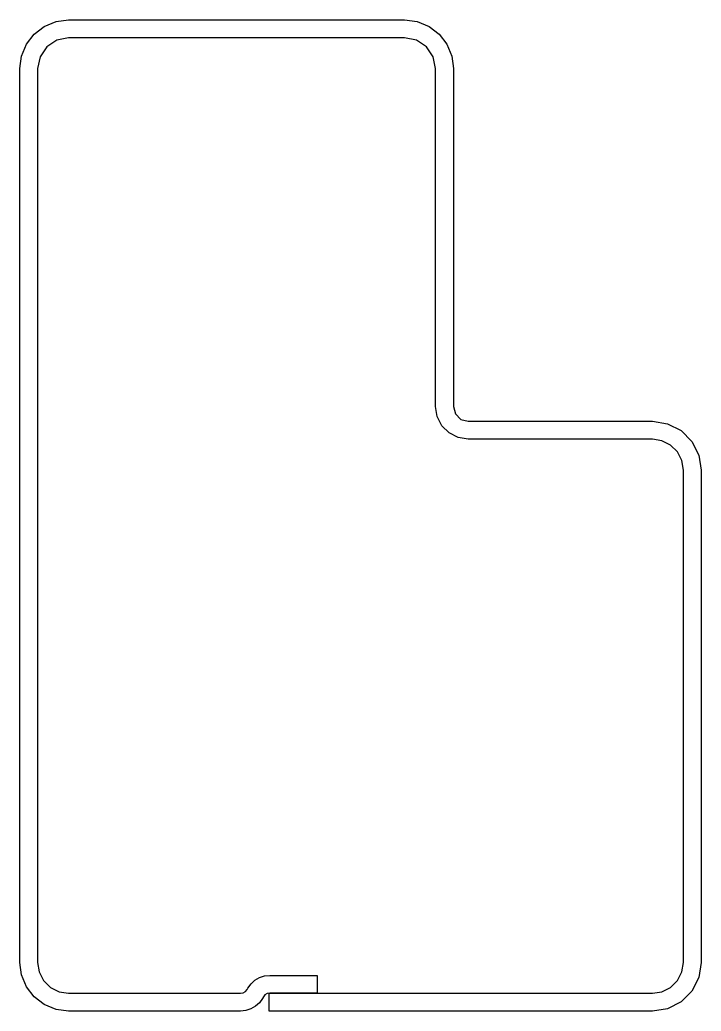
# Model space of a CAD drawing. Header units: inches. Extents: x -1.24 to 1.51, y -1.84 to 2.16.
import ezdxf

# ---------------------------------------------------------------- set-up
doc = ezdxf.new("R2010")
doc.units = ezdxf.units.IN
doc.header["$MEASUREMENT"] = 0

msp = doc.modelspace()

# ---------------------------------------------------------------- linework, layer by layer
at = {"color": 5, "linetype": 'Continuous'}
msp.add_lwpolyline([(1.3102, 0.5399), (1.3711, 0.5303), (1.426, 0.5023), (1.4696, 0.4587), (1.4975, 0.4038), (1.5072, 0.3429), (1.5072, -1.6431), (1.4975, -1.704), (1.4696, -1.7589), (1.426, -1.8025), (1.3711, -1.8305), (1.3102, -1.8401), (-0.2358, -1.8401), (-0.2358, -1.7681), (1.3102, -1.7681), (1.3488, -1.762), (1.3837, -1.7442), (1.4113, -1.7166), (1.4291, -1.6817), (1.4352, -1.6431), (1.4352, 0.3429), (1.4291, 0.3815), (1.4113, 0.4164), (1.3837, 0.444), (1.3488, 0.4618), (1.3102, 0.4679), (0.5672, 0.4679), (0.5264, 0.4744), (0.4896, 0.4931), (0.4604, 0.5223), (0.4416, 0.5591), (0.4352, 0.5999), (0.4352, 1.9629), (0.4257, 2.0107), (0.3986, 2.0513), (0.358, 2.0784), (0.3102, 2.0879), (-1.0458, 2.0879), (-1.0937, 2.0784), (-1.1342, 2.0513), (-1.1613, 2.0107), (-1.1708, 1.9629), (-1.1708, -1.6431), (-1.1647, -1.6817), (-1.147, -1.7166), (-1.1193, -1.7442), (-1.0845, -1.762), (-1.0458, -1.7681), (-0.3517, -1.7681), (-0.3415, -1.7663), (-0.3324, -1.7611), (-0.3257, -1.7531), (-0.3221, -1.7468), (-0.3095, -1.7296), (-0.2937, -1.7154), (-0.2752, -1.7048), (-0.255, -1.6981), (-0.2338, -1.6958), (-0.0427, -1.6958), (-0.0427, -1.7678), (-0.2338, -1.7678), (-0.2442, -1.7693), (-0.2533, -1.7745), (-0.2598, -1.7828), (-0.2634, -1.7891), (-0.2759, -1.8063), (-0.2918, -1.8206), (-0.3103, -1.8312), (-0.3305, -1.8378), (-0.3517, -1.8401), (-1.0458, -1.8401), (-1.0968, -1.8334), (-1.1443, -1.8137), (-1.1851, -1.7824), (-1.2164, -1.7416), (-1.2361, -1.6941), (-1.2428, -1.6431), (-1.2428, 1.9629), (-1.2361, 2.0139), (-1.2164, 2.0614), (-1.1851, 2.1022), (-1.1443, 2.1335), (-1.0968, 2.1532), (-1.0458, 2.1599), (0.3102, 2.1599), (0.3612, 2.1532), (0.4087, 2.1335), (0.4495, 2.1022), (0.4808, 2.0614), (0.5005, 2.0139), (0.5072, 1.9629), (0.5072, 0.5999), (0.5152, 0.5699), (0.5372, 0.5479), (0.5672, 0.5399)], close=True, dxfattribs=at)

doc.saveas('drawing.dxf')
